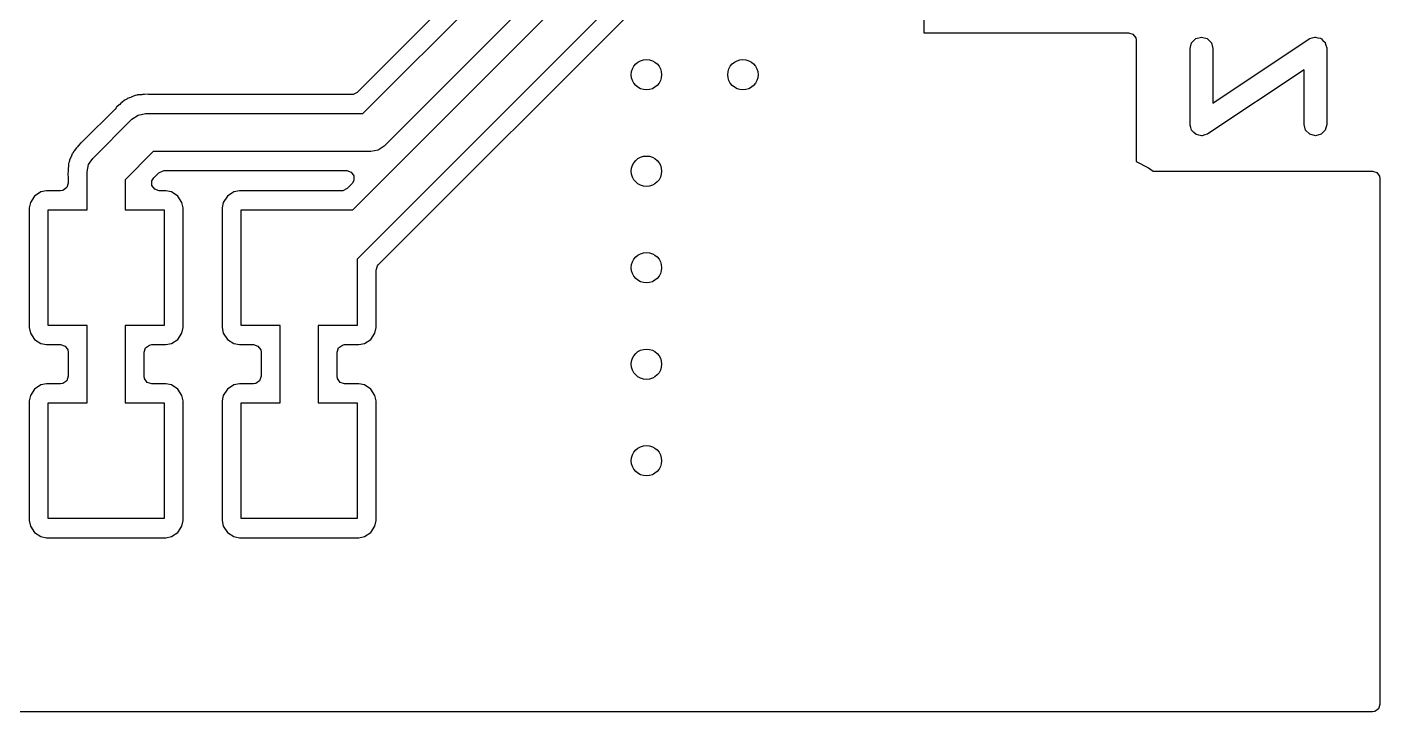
# Model space of a CAD drawing. Extents: x -0.18 to 2.18, y -0.18 to 1.38.
# Drawn here: x 1.479 to 2.18, y -0.18 to 0.175 of the extents above; entities that cross this region are included whole.
import ezdxf

# ---------------------------------------------------------------- set-up
doc = ezdxf.new("R2010")
doc.units = 0
doc.header["$MEASUREMENT"] = 0
doc.layers.add('BLACK', color=7, linetype='CONTINUOUS')

msp = doc.modelspace()

# ---------------------------------------------------------------- linework, layer by layer
at = {"layer": 'BLACK', "linetype": 'CONTINUOUS'}
for p, q in [((1.94374, 0.42825), (1.94374, 0.17175)), ((1.65306, 0.12984), (1.76547, 0.24225)), ((1.64776, 0.08), (1.795, 0.22724)), ((1.78227, 0.23122), (1.6641, 0.11304)), ((1.8156, 0.22), (1.65, 0.0544)), ((1.71276, 0.20348), (1.65012, 0.14085)), ((1.661, 0.05146), (1.81854, 0.209)), ((1.94374, 0.17175), (2.04984, 0.17175)), ((2.04984, 0.17175), (2.05213, 0.171)), ((2.05213, 0.171), (2.05355, 0.16905)), ((2.05355, 0.16905), (2.05374, 0.16785)), ((2.08255, 0.16656), (2.08471, 0.16873)), ((2.08471, 0.16873), (2.08766, 0.16952)), ((2.08766, 0.16952), (2.09061, 0.16873)), ((2.09061, 0.16873), (2.09277, 0.16656)), ((2.09357, 0.13528), (2.14344, 0.16853)), ((2.14344, 0.16853), (2.14362, 0.16859)), ((2.14362, 0.16859), (2.14376, 0.16873)), ((2.14376, 0.16873), (2.14506, 0.16907)), ((2.14506, 0.16907), (2.14634, 0.1695)), ((2.14634, 0.1695), (2.14653, 0.16947)), ((2.14653, 0.16947), (2.14672, 0.16952)), ((2.14672, 0.16952), (2.14801, 0.16917)), ((2.14801, 0.16917), (2.14933, 0.1689)), ((2.14933, 0.1689), (2.14948, 0.16878)), ((2.14948, 0.16878), (2.14967, 0.16873)), ((2.14967, 0.16873), (2.15062, 0.16777)), ((2.05374, 0.16785), (2.05374, 0.10496)), ((2.08175, 0.16361), (2.08255, 0.16656)), ((2.08175, 0.12424), (2.08175, 0.16361)), ((2.09277, 0.16656), (2.09357, 0.16361)), ((2.09357, 0.16361), (2.09357, 0.13528)), ((2.15062, 0.16777), (2.15163, 0.16689)), ((2.15163, 0.16689), (2.15169, 0.1667)), ((2.15169, 0.1667), (2.15183, 0.16656)), ((2.15183, 0.16656), (2.15218, 0.16526)), ((2.15218, 0.16526), (2.15261, 0.16399)), ((2.15261, 0.16399), (2.15257, 0.1638)), ((2.15257, 0.1638), (2.15262, 0.16361)), ((2.15262, 0.16361), (2.15262, 0.12424)), ((2.14081, 0.15258), (2.09094, 0.11933)), ((2.14081, 0.12424), (2.14081, 0.15258)), ((1.65012, 0.14085), (1.64797, 0.13975)), ((1.5268, 0.13437), (1.52531, 0.13309)), ((1.52702, 0.13457), (1.5268, 0.13437)), ((1.52747, 0.13502), (1.52702, 0.13457)), ((1.52792, 0.13535), (1.52747, 0.13502)), ((1.52817, 0.13555), (1.52792, 0.13535)), ((1.52938, 0.13659), (1.52817, 0.13555)), ((1.52959, 0.13677), (1.52938, 0.13659)), ((1.52996, 0.13694), (1.52959, 0.13677)), ((1.53064, 0.13734), (1.52996, 0.13694)), ((1.53097, 0.13758), (1.53064, 0.13734)), ((1.53273, 0.13821), (1.53097, 0.13758)), ((1.53302, 0.13833), (1.53273, 0.13821)), ((1.53447, 0.13899), (1.53302, 0.13833)), ((1.53473, 0.13911), (1.53447, 0.13899)), ((1.53447, 0.13899), (1.53447, 0.13899)), ((1.535, 0.13915), (1.53473, 0.13911)), ((1.53508, 0.13916), (1.535, 0.13915)), ((1.535, 0.13915), (1.535, 0.13915)), ((1.53513, 0.13916), (1.53508, 0.13916)), ((1.5359, 0.13936), (1.53513, 0.13916)), ((1.53602, 0.1394), (1.5359, 0.13936)), ((1.53628, 0.13949), (1.53602, 0.1394)), ((1.53602, 0.1394), (1.53602, 0.1394)), ((1.53655, 0.13951), (1.53628, 0.13949)), ((1.53656, 0.13951), (1.53655, 0.13951)), ((1.53815, 0.13961), (1.53656, 0.13951)), ((1.53846, 0.13964), (1.53815, 0.13961)), ((1.53876, 0.13969), (1.53846, 0.13964)), ((1.5389, 0.1397), (1.53876, 0.13969)), ((1.53876, 0.13969), (1.53876, 0.13969)), ((1.53956, 0.1397), (1.5389, 0.1397)), ((1.5398, 0.13971), (1.53956, 0.1397)), ((1.5399, 0.13972), (1.5398, 0.13971)), ((1.54191, 0.13984), (1.5399, 0.13972)), ((1.54218, 0.13978), (1.54191, 0.13984)), ((1.54246, 0.13976), (1.54218, 0.13978)), ((1.54296, 0.1397), (1.54246, 0.13976)), ((1.54246, 0.13976), (1.54246, 0.13976)), ((1.64736, 0.1397), (1.54296, 0.1397)), ((1.64797, 0.13975), (1.64736, 0.1397)), ((1.52461, 0.13217), (1.50794, 0.11549)), ((1.51304, 0.10665), (1.53336, 0.12696)), ((1.52513, 0.1328), (1.52461, 0.13217)), ((1.52516, 0.13285), (1.52513, 0.1328)), ((1.52531, 0.13309), (1.52516, 0.13285)), ((1.53336, 0.12696), (1.53655, 0.12909)), ((1.53655, 0.12909), (1.54031, 0.12984)), ((1.54031, 0.12984), (1.65306, 0.12984)), ((2.08181, 0.12405), (2.08175, 0.12424)), ((2.08177, 0.12386), (2.08181, 0.12405)), ((2.0822, 0.12259), (2.08177, 0.12386)), ((2.08255, 0.12129), (2.0822, 0.12259)), ((2.08268, 0.12115), (2.08255, 0.12129)), ((2.08275, 0.12097), (2.08268, 0.12115)), ((2.08376, 0.12008), (2.08275, 0.12097)), ((2.08471, 0.11913), (2.08376, 0.12008)), ((2.09075, 0.11926), (2.09061, 0.11913)), ((2.09094, 0.11933), (2.09075, 0.11926)), ((2.1416, 0.12129), (2.14081, 0.12424)), ((2.14376, 0.11913), (2.1416, 0.12129)), ((2.15183, 0.12129), (2.14967, 0.11913)), ((2.15262, 0.12424), (2.15183, 0.12129)), ((1.5048, 0.11226), (1.5046, 0.11202)), ((1.50507, 0.11262), (1.5048, 0.11226)), ((1.50553, 0.11308), (1.50507, 0.11262)), ((1.5057, 0.11326), (1.50553, 0.11308)), ((1.50691, 0.11464), (1.5057, 0.11326)), ((1.5071, 0.11485), (1.50691, 0.11464)), ((1.50691, 0.11464), (1.50691, 0.11464)), ((1.50733, 0.11499), (1.5071, 0.11485)), ((1.50754, 0.11517), (1.50733, 0.11499)), ((1.50794, 0.11549), (1.50754, 0.11517)), ((1.50754, 0.11517), (1.50754, 0.11517)), ((1.6641, 0.11304), (1.66091, 0.11091)), ((2.0849, 0.11908), (2.08471, 0.11913)), ((2.08504, 0.11895), (2.0849, 0.11908)), ((2.08636, 0.11868), (2.08504, 0.11895)), ((2.08766, 0.11833), (2.08636, 0.11868)), ((2.08785, 0.11839), (2.08766, 0.11833)), ((2.08804, 0.11835), (2.08785, 0.11839)), ((2.08931, 0.11878), (2.08804, 0.11835)), ((2.09061, 0.11913), (2.08931, 0.11878)), ((2.14672, 0.11833), (2.14376, 0.11913)), ((2.14967, 0.11913), (2.14672, 0.11833)), ((1.50092, 0.10523), (1.5009, 0.10511)), ((1.50096, 0.10551), (1.50092, 0.10523)), ((1.50092, 0.10523), (1.50092, 0.10523)), ((1.50108, 0.10576), (1.50096, 0.10551)), ((1.50176, 0.1072), (1.50108, 0.10576)), ((1.50108, 0.10576), (1.50108, 0.10576)), ((1.50188, 0.10749), (1.50176, 0.1072)), ((1.50244, 0.10898), (1.50188, 0.10749)), ((1.50254, 0.10924), (1.50244, 0.10898)), ((1.50278, 0.10957), (1.50254, 0.10924)), ((1.50319, 0.11025), (1.50278, 0.10957)), ((1.50336, 0.11062), (1.50319, 0.11025)), ((1.5046, 0.11202), (1.50336, 0.11062)), ((1.51091, 0.10345), (1.51304, 0.10665)), ((1.54439, 0.11016), (1.52984, 0.09561)), ((1.65714, 0.11016), (1.54439, 0.11016)), ((1.66091, 0.11091), (1.65714, 0.11016)), ((1.50028, 0.10029), (1.50014, 0.09833)), ((1.50014, 0.09833), (1.5002, 0.09806)), ((1.5003, 0.10058), (1.50028, 0.10029)), ((1.50032, 0.10137), (1.5003, 0.10122)), ((1.5003, 0.10122), (1.5003, 0.10058)), ((1.50038, 0.10178), (1.50032, 0.10137)), ((1.50032, 0.10137), (1.50032, 0.10137)), ((1.50042, 0.10209), (1.50038, 0.10178)), ((1.50054, 0.10368), (1.50042, 0.10209)), ((1.50056, 0.10396), (1.50054, 0.10368)), ((1.5007, 0.10434), (1.50056, 0.10396)), ((1.5009, 0.10511), (1.5007, 0.10434)), ((1.51016, 0.09968), (1.51091, 0.10345)), ((1.51016, 0.08), (1.51016, 0.09968)), ((1.5447, 0.09652), (1.54734, 0.09915)), ((1.54734, 0.09915), (1.54948, 0.10025)), ((1.54948, 0.10025), (1.55009, 0.10029)), ((1.55009, 0.10029), (1.6447, 0.10029)), ((1.6447, 0.10029), (1.64699, 0.09955)), ((1.64699, 0.09955), (1.64841, 0.0976)), ((2.05374, 0.10496), (2.06012, 0.10166)), ((2.06012, 0.10166), (2.06254, 0.10004)), ((2.06254, 0.10004), (2.17624, 0.10004)), ((2.17624, 0.10004), (2.17853, 0.09929)), ((2.17853, 0.09929), (2.17995, 0.09734)), ((1.49955, 0.09147), (1.4976, 0.09005)), ((1.5003, 0.09376), (1.49955, 0.09147)), ((1.5002, 0.09806), (1.5002, 0.09806)), ((1.5002, 0.09806), (1.50021, 0.098)), ((1.50021, 0.098), (1.5003, 0.09719)), ((1.5003, 0.09719), (1.5003, 0.09376)), ((1.52984, 0.09561), (1.52984, 0.08)), ((1.54375, 0.09496), (1.5447, 0.09652)), ((1.54375, 0.09256), (1.54375, 0.09496)), ((1.54516, 0.09061), (1.54375, 0.09256)), ((1.64746, 0.09364), (1.64482, 0.091)), ((1.64841, 0.09519), (1.64746, 0.09364)), ((1.64841, 0.0976), (1.64841, 0.09519)), ((2.17995, 0.09734), (2.18014, 0.09614)), ((2.18014, 0.09614), (2.18014, -0.17624)), ((1.48289, 0.08711), (1.48071, 0.08385)), ((1.48615, 0.08929), (1.48289, 0.08711)), ((1.48903, 0.08986), (1.48615, 0.08929)), ((1.4964, 0.08986), (1.48903, 0.08986)), ((1.4976, 0.09005), (1.4964, 0.08986)), ((1.54745, 0.08986), (1.54516, 0.09061)), ((1.55097, 0.08986), (1.54745, 0.08986)), ((1.55385, 0.08929), (1.55097, 0.08986)), ((1.55711, 0.08711), (1.55385, 0.08929)), ((1.55929, 0.08385), (1.55711, 0.08711)), ((1.58289, 0.08711), (1.58071, 0.08385)), ((1.58615, 0.08929), (1.58289, 0.08711)), ((1.58903, 0.08986), (1.58615, 0.08929)), ((1.64206, 0.08986), (1.58903, 0.08986)), ((1.64267, 0.08991), (1.64206, 0.08986)), ((1.64482, 0.091), (1.64267, 0.08991)), ((1.48071, 0.08385), (1.48014, 0.08097)), ((1.48014, 0.08097), (1.48014, 0.01903)), ((1.49, 0.02), (1.49, 0.08)), ((1.49, 0.08), (1.51016, 0.08)), ((1.52984, 0.08), (1.55, 0.08)), ((1.55, 0.08), (1.55, 0.02)), ((1.55986, 0.08097), (1.55929, 0.08385)), ((1.55986, 0.01903), (1.55986, 0.08097)), ((1.58071, 0.08385), (1.58014, 0.08097)), ((1.58014, 0.08097), (1.58014, 0.01903)), ((1.59, 0.02), (1.59, 0.08)), ((1.59, 0.08), (1.64776, 0.08)), ((1.65, 0.0544), (1.65, 0.02)), ((1.65986, 0.0487), (1.66061, 0.05099)), ((1.66061, 0.05099), (1.661, 0.05146)), ((1.65986, 0.01903), (1.65986, 0.0487)), ((1.48014, 0.01903), (1.48071, 0.01615)), ((1.48071, 0.01615), (1.48289, 0.01289)), ((1.51016, 0.02), (1.49, 0.02)), ((1.51016, -0.02), (1.51016, 0.02)), ((1.55, 0.02), (1.52984, 0.02)), ((1.52984, 0.02), (1.52984, -0.02)), ((1.55711, 0.01289), (1.55929, 0.01615)), ((1.55929, 0.01615), (1.55986, 0.01903)), ((1.58014, 0.01903), (1.58071, 0.01615)), ((1.58071, 0.01615), (1.58289, 0.01289)), ((1.61016, 0.02), (1.59, 0.02)), ((1.61016, -0.02), (1.61016, 0.02)), ((1.65, 0.02), (1.62984, 0.02)), ((1.62984, 0.02), (1.62984, -0.02)), ((1.65711, 0.01289), (1.65929, 0.01615)), ((1.65929, 0.01615), (1.65986, 0.01903)), ((1.48289, 0.01289), (1.48615, 0.01071)), ((1.48615, 0.01071), (1.48903, 0.01014)), ((1.48903, 0.01014), (1.4964, 0.01014)), ((1.4964, 0.01014), (1.49869, 0.00939)), ((1.49869, 0.00939), (1.5001, 0.00744)), ((1.5001, 0.00744), (1.5003, 0.00624)), ((1.5397, 0.00624), (1.54045, 0.00853)), ((1.54045, 0.00853), (1.5424, 0.00995)), ((1.5424, 0.00995), (1.5436, 0.01014)), ((1.5436, 0.01014), (1.55097, 0.01014)), ((1.55097, 0.01014), (1.55385, 0.01071)), ((1.55385, 0.01071), (1.55711, 0.01289)), ((1.58289, 0.01289), (1.58615, 0.01071)), ((1.58615, 0.01071), (1.58903, 0.01014)), ((1.58903, 0.01014), (1.5964, 0.01014)), ((1.5964, 0.01014), (1.59869, 0.00939)), ((1.59869, 0.00939), (1.6001, 0.00744)), ((1.6001, 0.00744), (1.6003, 0.00624)), ((1.6397, 0.00624), (1.64045, 0.00853)), ((1.64045, 0.00853), (1.6424, 0.00995)), ((1.6424, 0.00995), (1.6436, 0.01014)), ((1.6436, 0.01014), (1.65097, 0.01014)), ((1.65097, 0.01014), (1.65385, 0.01071)), ((1.65385, 0.01071), (1.65711, 0.01289)), ((1.5003, 0.00624), (1.5003, -0.00624)), ((1.5397, -0.00624), (1.5397, 0.00624)), ((1.6003, 0.00624), (1.6003, -0.00624)), ((1.6397, -0.00624), (1.6397, 0.00624)), ((1.5003, -0.00624), (1.49955, -0.00853)), ((1.5399, -0.00744), (1.5397, -0.00624)), ((1.6003, -0.00624), (1.59955, -0.00853)), ((1.6399, -0.00744), (1.6397, -0.00624)), ((1.48289, -0.01289), (1.48071, -0.01615)), ((1.48615, -0.01071), (1.48289, -0.01289)), ((1.48903, -0.01014), (1.48615, -0.01071)), ((1.4964, -0.01014), (1.48903, -0.01014)), ((1.4976, -0.00995), (1.4964, -0.01014)), ((1.49955, -0.00853), (1.4976, -0.00995)), ((1.54131, -0.00939), (1.5399, -0.00744)), ((1.5436, -0.01014), (1.54131, -0.00939)), ((1.55097, -0.01014), (1.5436, -0.01014)), ((1.55385, -0.01071), (1.55097, -0.01014)), ((1.55711, -0.01289), (1.55385, -0.01071)), ((1.55929, -0.01615), (1.55711, -0.01289)), ((1.58289, -0.01289), (1.58071, -0.01615)), ((1.58615, -0.01071), (1.58289, -0.01289)), ((1.58903, -0.01014), (1.58615, -0.01071)), ((1.5964, -0.01014), (1.58903, -0.01014)), ((1.5976, -0.00995), (1.5964, -0.01014)), ((1.59955, -0.00853), (1.5976, -0.00995)), ((1.64131, -0.00939), (1.6399, -0.00744)), ((1.6436, -0.01014), (1.64131, -0.00939)), ((1.65097, -0.01014), (1.6436, -0.01014)), ((1.65385, -0.01071), (1.65097, -0.01014)), ((1.65711, -0.01289), (1.65385, -0.01071)), ((1.65929, -0.01615), (1.65711, -0.01289)), ((1.48071, -0.01615), (1.48014, -0.01903)), ((1.48014, -0.01903), (1.48014, -0.08097)), ((1.49, -0.08), (1.49, -0.02)), ((1.49, -0.02), (1.51016, -0.02)), ((1.52984, -0.02), (1.55, -0.02)), ((1.55, -0.02), (1.55, -0.08)), ((1.55986, -0.01903), (1.55929, -0.01615)), ((1.55986, -0.08097), (1.55986, -0.01903)), ((1.58071, -0.01615), (1.58014, -0.01903)), ((1.58014, -0.01903), (1.58014, -0.08097)), ((1.59, -0.08), (1.59, -0.02)), ((1.59, -0.02), (1.61016, -0.02)), ((1.62984, -0.02), (1.65, -0.02)), ((1.65, -0.02), (1.65, -0.08)), ((1.65986, -0.01903), (1.65929, -0.01615)), ((1.65986, -0.08097), (1.65986, -0.01903)), ((1.48014, -0.08097), (1.48071, -0.08385)), ((1.48071, -0.08385), (1.48289, -0.08711)), ((1.55, -0.08), (1.49, -0.08)), ((1.55711, -0.08711), (1.55929, -0.08385)), ((1.55929, -0.08385), (1.55986, -0.08097)), ((1.58014, -0.08097), (1.58071, -0.08385)), ((1.58071, -0.08385), (1.58289, -0.08711)), ((1.65, -0.08), (1.59, -0.08)), ((1.65711, -0.08711), (1.65929, -0.08385)), ((1.65929, -0.08385), (1.65986, -0.08097)), ((1.48289, -0.08711), (1.48615, -0.08929)), ((1.48615, -0.08929), (1.48903, -0.08986)), ((1.48903, -0.08986), (1.55097, -0.08986)), ((1.55097, -0.08986), (1.55385, -0.08929)), ((1.55385, -0.08929), (1.55711, -0.08711)), ((1.58289, -0.08711), (1.58615, -0.08929)), ((1.58615, -0.08929), (1.58903, -0.08986)), ((1.58903, -0.08986), (1.65097, -0.08986)), ((1.65097, -0.08986), (1.65385, -0.08929)), ((1.65385, -0.08929), (1.65711, -0.08711)), ((2.17624, -0.18014), (-0.17624, -0.18014)), ((2.17744, -0.17995), (2.17624, -0.18014)), ((2.17939, -0.17853), (2.17744, -0.17995)), ((2.18014, -0.17624), (2.17939, -0.17853))]:
    msp.add_line(p, q, dxfattribs=at)
at = {"layer": 'BLACK'}
for centre in [(1.8, 0.15), (1.85, 0.15), (1.8, 0.1), (1.8, 0.05), (1.8, 0), (1.8, -0.05)]:
    msp.add_circle(centre, 0.00787, dxfattribs=at)

doc.saveas('drawing.dxf')
